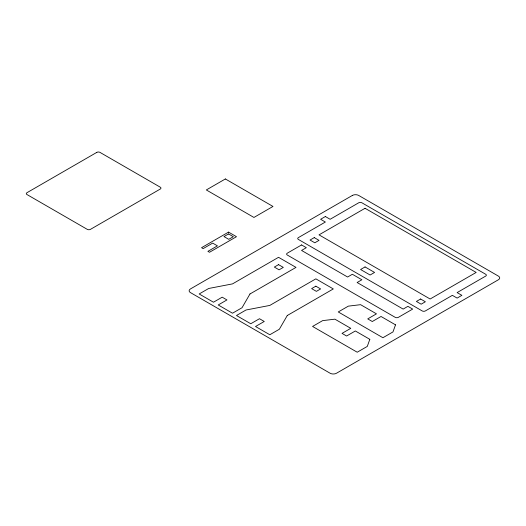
<?xml version="1.0" encoding="UTF-8"?>
<svg xmlns="http://www.w3.org/2000/svg" width="526" height="526" viewBox="0 0 526 526"><rect width="100%" height="100%" fill="white"/><g stroke="black" fill="none" stroke-linecap="round" stroke-linejoin="round"><path stroke-width="0.79" d="M369.817 339.329L367.286 346.41L357.22 352.223L312.569 326.442L322.642 320.63L334.898 319.17L350.77 328.336L342.038 333.379L346.601 336.009L355.333 330.972L369.817 339.329M395.513 324.838L392.981 331.919L382.915 337.731L338.264 311.951L348.337 306.139L360.586 304.679L376.465 313.844L367.733 318.887L372.296 321.517L381.028 316.481L395.513 324.838M249.975 293.968L242.039 307.717L232.512 313.213L218.224 304.968L226.949 299.932L222.189 297.177L213.464 302.22L199.176 293.968L208.704 288.472L232.512 283.889L278.543 257.313L296.006 267.392L249.975 293.968M287.275 315.508L279.339 329.25L269.812 334.753L255.531 326.501L264.256 321.465L259.489 318.717L250.764 323.753L236.483 315.508L246.004 310.005L269.812 305.422L315.85 278.846L333.306 288.932L287.275 315.508M96.797 152.382L26.957 192.707A2.242 1.295 0 0 0 26.957 194.535L87.277 229.362A2.242 1.295 0 0 0 90.446 229.362L160.292 189.038A2.242 1.295 0 0 0 160.292 187.203L99.973 152.382A2.242 1.295 0 0 0 96.797 152.382M225.371 178.958L206.323 189.952L253.94 217.448L272.987 206.448L225.371 178.958M228.547 232.111L201.563 247.687L203.148 248.607L212.668 243.111L217.435 245.859L207.908 251.356L209.499 252.27L236.483 236.693L228.547 232.111M228.547 233.945L223.984 236.575L228.744 239.33L233.307 236.693L228.547 233.945M352.354 195.455L190.451 288.932A4.491 2.591 0 0 0 190.451 292.594L330.131 373.243A4.491 2.591 0 0 0 336.482 373.243L498.385 279.766A4.491 2.591 0 0 0 498.385 276.097L358.706 195.455A4.491 2.591 0 0 0 352.354 195.455M325.37 216.528L320.61 219.283L325.37 222.031L298.387 237.607A2.242 1.295 0 0 0 298.387 239.442L422.194 310.925A2.242 1.295 0 0 0 425.37 310.925L452.353 295.342L457.12 298.091L461.881 295.342L457.12 292.594L485.689 276.097A2.242 1.295 0 0 0 485.689 274.263L361.881 202.786A2.242 1.295 0 0 0 358.706 202.786L330.131 219.283L325.37 216.528M301.562 244.938L287.275 253.19A2.242 1.295 0 0 0 287.275 255.018L395.21 317.336A2.242 1.295 0 0 0 398.386 317.336L412.673 309.091L407.913 306.342L403.146 309.091L357.115 282.515L361.881 279.766L352.354 274.263L347.594 277.018L301.562 250.442L306.323 247.687L301.562 244.938M314.259 237.607L310.044 240.04L314.804 242.795L319.019 240.356L314.259 237.607M365.051 208.283L319.019 234.859L430.137 299.011L476.168 272.435L365.051 208.283M278.543 264.644L274.329 267.077L279.089 269.825L283.31 267.392L278.543 264.644M315.85 286.177L311.629 288.616L316.396 291.365L320.61 288.932L315.85 286.177M365.051 266.932L360.593 269.509L370.113 275.013L374.578 272.435L365.051 266.932M420.609 299.011L416.395 301.444L421.155 304.192L425.37 301.76L420.609 299.011"/></g></svg>
